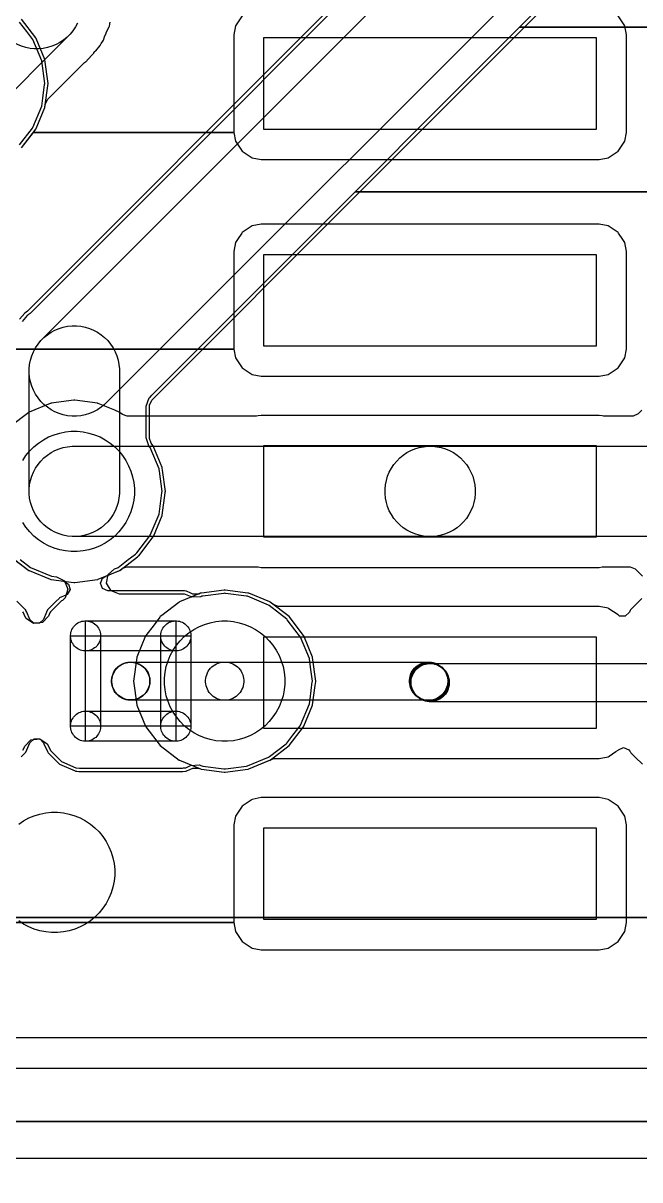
# Model space of a CAD drawing. Extents: x 124579 to 173950, y -108350 to -87650.
# Drawn here: x 138291 to 142392, y -104443 to -96757 of the extents above; entities that cross this region are included whole.
import ezdxf

# ---------------------------------------------------------------- set-up
doc = ezdxf.new("R2010")
doc.units = 0
doc.layers.add('L2D0_Cu1', color=1, linetype='CONTINUOUS')
doc.layers.add('L4D0_Cu2', color=2, linetype='CONTINUOUS')

msp = doc.modelspace()

# ---------------------------------------------------------------- linework, layer by layer
at = {"layer": 'L2D0_Cu1'}
for points in [[(138652.524, -96757.021), (138638.629, -96783.017), (138622.253, -96807.525), (138603.553, -96830.311), (138052.711, -97381.153)], [(138652.524, -96757.021), (138638.629, -96783.017), (138622.253, -96807.525), (138603.553, -96830.311), (138582.711, -96851.153), (138559.925, -96869.853), (138535.417, -96886.229), (138509.421, -96900.124), (138482.189, -96911.404), (138453.982, -96919.96), (138425.072, -96925.711), (138395.738, -96928.6), (138366.262, -96928.6), (138336.928, -96925.711), (138308.018, -96919.96), (138279.811, -96911.404), (138252.579, -96900.124), (138226.583, -96886.229), (138202.075, -96869.853), (138179.289, -96851.153), (138158.447, -96830.311), (138139.747, -96807.525), (138123.371, -96783.017), (138109.476, -96757.021)], [(138279.282, -97586.882), (138358.88, -97483.148), (139691.9, -97483.148), (139703.533, -97541.631), (139747.848, -97607.952), (139814.169, -97652.267), (139872.652, -97663.9), (142121.948, -97663.9), (142180.431, -97652.267), (142246.752, -97607.952), (142291.067, -97541.631), (142302.7, -97483.148), (142302.7, -96834.052), (142291.067, -96775.569), (142246.752, -96709.248)], [(139747.848, -96709.248), (139703.533, -96775.569), (139691.9, -96834.052), (139691.9, -97483.148), (138358.88, -97483.148), (138375.536, -97461.441), (138376.765, -97458.475), (138434.816, -97318.328), (138434.817, -97318.324), (138436.044, -97315.362), (138439.027, -97292.706), (138452.96, -97264.454), (138691.364, -97026.05), (138699.865, -97019.257), (138705.77, -97015.531), (138708.72, -97013.67), (138745.328, -96972.219), (138747.407, -96970.007), (138760.32, -96957.094), (138761.363, -96955.703), (138761.372, -96955.692), (138768.304, -96946.442), (138770.787, -96943.392), (138773.543, -96940.272), (138803.623, -96906.212), (138810.16, -96892.289), (138815.3, -96883.735), (138824.526, -96871.424), (138832.761, -96849.459), (138841.939, -96824.975), (138843.466, -96821.35), (138863.071, -96779.594), (138863.071, -96779.592), (138864.553, -96776.437), (138866.334, -96765.002), (138866.919, -96761.242), (138869.454, -96751.579)], [(137070.3, -98923.148), (139691.9, -98923.148), (139703.533, -98981.631), (139747.848, -99047.952), (139814.169, -99092.267), (139872.652, -99103.9), (142121.948, -99103.9), (142180.431, -99092.267), (142246.752, -99047.952), (142291.067, -98981.631), (142302.7, -98923.148), (142302.7, -98274.052), (142291.067, -98215.569), (142277.667, -98195.514), (142249.432, -98153.259), (142246.752, -98149.248), (142180.431, -98104.933), (142121.948, -98093.3), (139872.652, -98093.3), (139814.169, -98104.933), (139747.848, -98149.248), (139745.168, -98153.259), (139716.934, -98195.514), (139703.533, -98215.569), (139691.9, -98274.052), (139691.9, -98923.148), (137070.3, -98923.148)], [(142404.75, -99329.863), (142380.937, -99353.718), (142346.259, -99368.1), (142150.903, -99368.1), (142141.343, -99367.158), (142121.948, -99363.3), (139872.652, -99363.3), (139853.257, -99367.158), (139843.697, -99368.1), (138981.799, -99368.1), (138951.97, -99357.974), (138936.391, -99346.02), (138936.387, -99346.018), (138933.841, -99344.064), (138899.557, -99329.863), (138790.728, -99284.784), (138790.724, -99284.783), (138787.762, -99283.556), (138784.581, -99283.137), (138784.58, -99283.137), (138634.183, -99263.337), (138631, -99262.918), (138627.817, -99263.337), (138477.42, -99283.137), (138477.419, -99283.137), (138474.238, -99283.556), (138471.276, -99284.783), (138471.272, -99284.784), (138331.125, -99342.835), (138331.122, -99342.837), (138328.159, -99344.064), (138202.718, -99440.318)], [(138287.909, -99662.959), (138309.717, -99630.32), (138334.62, -99599.976), (138362.376, -99572.22), (138392.72, -99547.317), (138425.359, -99525.509), (138459.978, -99507.004), (138496.244, -99491.982), (138533.808, -99480.587), (138572.308, -99472.929), (138611.373, -99469.082), (138650.627, -99469.082), (138689.692, -99472.929), (138728.192, -99480.587), (138765.756, -99491.982), (138802.022, -99507.004), (138836.641, -99525.509), (138869.28, -99547.317), (138899.624, -99572.22), (138927.38, -99599.976), (138952.283, -99630.32), (138974.091, -99662.959), (138992.596, -99697.578), (139007.618, -99733.844), (139019.013, -99771.408), (139026.671, -99809.908), (139030.518, -99848.973), (139030.518, -99888.227), (139026.671, -99927.292), (139019.013, -99965.792), (139007.618, -100003.356), (138992.596, -100039.622), (138974.091, -100074.241), (138952.283, -100106.88), (138927.38, -100137.224), (138899.624, -100164.98), (138869.28, -100189.883), (138836.641, -100211.691), (138802.022, -100230.196), (138765.756, -100245.218), (138728.192, -100256.613), (138689.692, -100264.271), (138650.627, -100268.118), (138611.373, -100268.118), (138572.308, -100264.271), (138533.808, -100256.613), (138496.244, -100245.218), (138459.978, -100230.196), (138425.359, -100211.691), (138392.72, -100189.883), (138362.376, -100164.98), (138334.62, -100137.224), (138309.717, -100106.88), (138287.909, -100074.241)], [(142885.738, -100168.6), (140982.562, -100168.6), (140953.228, -100165.711), (140924.318, -100159.96), (140896.111, -100151.404), (140868.879, -100140.124), (140842.883, -100126.229), (140818.375, -100109.853), (140795.589, -100091.153), (140774.747, -100070.311), (140756.047, -100047.525), (140739.671, -100023.017), (140725.776, -99997.021), (140714.496, -99969.789), (140705.94, -99941.582), (140700.189, -99912.672), (140697.3, -99883.338), (140697.3, -99853.862), (140700.189, -99824.528), (140705.94, -99795.618), (140714.496, -99767.411), (140725.776, -99740.179), (140739.671, -99714.183), (140756.047, -99689.675), (140774.747, -99666.889), (140795.589, -99646.047), (140818.375, -99627.347), (140842.883, -99610.971), (140868.879, -99597.076), (140896.111, -99585.796), (140924.318, -99577.24), (140953.228, -99571.489), (140982.562, -99568.6), (142885.738, -99568.6)], [(138243.337, -100328.05), (138328.159, -100393.136), (138331.122, -100394.363), (138331.125, -100394.365), (138471.272, -100452.416), (138471.276, -100452.417), (138474.238, -100453.644), (138477.419, -100454.063), (138477.42, -100454.063), (138627.817, -100473.863), (138631, -100474.282), (138634.183, -100473.863), (138784.58, -100454.063), (138784.581, -100454.063), (138787.762, -100453.644), (138790.724, -100452.417), (138790.728, -100452.416), (138916.063, -100400.5), (138933.841, -100393.136), (138936.387, -100391.182), (138936.391, -100391.18), (138951.97, -100379.226), (138981.799, -100369.1), (139843.697, -100369.1), (139853.256, -100370.042), (139872.652, -100373.9), (142121.948, -100373.9), (142141.344, -100370.042), (142150.903, -100369.1), (142326.267, -100369.1), (142360.883, -100383.42), (142408.387, -100430.841)], [(142404.75, -100579.863), (142378.242, -100606.418), (142328.859, -100655.887), (142327.029, -100660.026), (142327.027, -100660.029), (142321.96, -100671.49), (142294.824, -100697.376), (142257.331, -100696.491), (142246.756, -100689.243), (142246.752, -100689.248), (142184.445, -100647.615), (142180.431, -100644.933), (142121.948, -100633.3), (139988.053, -100633.3), (139958.226, -100623.175), (139933.841, -100604.464), (139930.878, -100603.237), (139930.875, -100603.235), (139790.728, -100545.184), (139790.724, -100545.183), (139787.762, -100543.956), (139784.581, -100543.537), (139784.58, -100543.537), (139634.183, -100523.737), (139631, -100523.318), (139627.817, -100523.737), (139477.42, -100543.537), (139477.419, -100543.537), (139474.238, -100543.956), (139471.276, -100545.183), (139471.272, -100545.184), (139331.125, -100603.235), (139331.122, -100603.237), (139328.159, -100604.464), (139325.61, -100606.42), (139213.689, -100692.3), (139202.718, -100700.718), (139200.762, -100703.267), (139161.579, -100754.331), (139106.464, -100826.159), (139105.237, -100829.122), (139105.235, -100829.125), (139047.184, -100969.272), (139047.183, -100969.276), (139045.956, -100972.238), (139025.318, -101129), (139045.956, -101285.762), (139047.183, -101288.724), (139047.184, -101288.728), (139105.235, -101428.875), (139106.464, -101431.841), (139202.718, -101557.282), (139328.159, -101653.536), (139331.122, -101654.763), (139331.125, -101654.765), (139471.272, -101712.816), (139471.276, -101712.817), (139474.238, -101714.044), (139477.419, -101714.463), (139477.42, -101714.463), (139627.817, -101734.263), (139631, -101734.682), (139634.183, -101734.263), (139784.58, -101714.463), (139784.581, -101714.463), (139787.762, -101714.044), (139790.724, -101712.817), (139790.728, -101712.816), (139925.456, -101657.009), (139933.841, -101653.536), (139936.394, -101651.577), (139938.318, -101650.466), (139962.821, -101643.9), (142121.948, -101643.9), (142180.431, -101632.267), (142186.789, -101628.019), (142232.286, -101597.618), (142246.752, -101587.952), (142249.036, -101584.534), (142283.348, -101570.321), (142317.996, -101584.673), (142324.466, -101594.094), (142324.762, -101593.89), (142327.324, -101597.618), (142329.161, -101601.753), (142332.362, -101604.948), (142332.363, -101604.95), (142360.672, -101633.209), (142408.387, -101680.841)], [(142877.239, -101266), (140990.761, -101266), (140978.343, -101264.777), (140966.104, -101262.343), (140954.163, -101258.72), (140942.635, -101253.945), (140931.63, -101248.063), (140921.255, -101241.13), (140911.609, -101233.214), (140902.786, -101224.391), (140894.87, -101214.745), (140887.937, -101204.37), (140882.055, -101193.365), (140877.28, -101181.837), (140873.657, -101169.896), (140871.223, -101157.657), (140870, -101145.239), (140870, -101132.761), (140871.223, -101120.343), (140873.657, -101108.104), (140877.28, -101096.163), (140882.055, -101084.635), (140887.937, -101073.63), (140894.87, -101063.255), (140902.786, -101053.609), (140911.609, -101044.786), (140921.255, -101036.87), (140931.63, -101029.937), (140942.635, -101024.055), (140954.163, -101019.28), (140966.104, -101015.657), (140978.343, -101013.223), (140990.761, -101012), (142877.239, -101012)], [(137070.3, -102733.148), (139691.9, -102733.148), (139703.533, -102791.631), (139747.848, -102857.952), (139814.169, -102902.267), (139872.652, -102913.9), (142121.948, -102913.9), (142180.431, -102902.267), (142246.752, -102857.952), (142291.067, -102791.631), (142302.7, -102733.148), (142302.7, -102084.052), (142291.067, -102025.569), (142246.752, -101959.248), (142187.85, -101919.89), (142184.445, -101917.615), (142180.431, -101914.933), (142121.948, -101903.3), (139872.652, -101903.3), (139814.169, -101914.933), (139810.155, -101917.615), (139806.75, -101919.89), (139747.848, -101959.248), (139703.533, -102025.569), (139691.9, -102084.052), (139691.9, -102733.148), (137070.3, -102733.148)], [(138261.72, -102078.717), (138294.359, -102056.909), (138328.978, -102038.404), (138365.244, -102023.382), (138402.808, -102011.987), (138441.308, -102004.329), (138480.373, -102000.482), (138519.627, -102000.482), (138558.692, -102004.329), (138597.192, -102011.987), (138634.756, -102023.382), (138671.022, -102038.404), (138705.641, -102056.909), (138738.28, -102078.717), (138768.624, -102103.62), (138796.38, -102131.376), (138821.283, -102161.72), (138843.091, -102194.359), (138861.596, -102228.978), (138876.618, -102265.244), (138888.013, -102302.808), (138895.671, -102341.308), (138899.518, -102380.373), (138899.518, -102419.627), (138895.671, -102458.692), (138888.013, -102497.192), (138876.618, -102534.756), (138861.596, -102571.022), (138843.091, -102605.641), (138821.283, -102638.28), (138796.38, -102668.624), (138768.624, -102696.38), (138738.28, -102721.283), (138705.641, -102743.091), (138671.022, -102761.596), (138634.756, -102776.618), (138597.192, -102788.013), (138558.692, -102795.671), (138519.627, -102799.518), (138480.373, -102799.518), (138441.308, -102795.671), (138402.808, -102788.013), (138365.244, -102776.618), (138328.978, -102761.596), (138294.359, -102743.091), (138261.72, -102721.283)], [(148072.39, -103499.5), (135950.799, -103499.5)], [(135584.262, -103700), (148314.738, -103700)], [(148314.738, -104300), (135584.262, -104300)]]:
    msp.add_lwpolyline(points, dxfattribs=at)
for points in [[(139892.4, -97463.4), (139892.4, -96853.8), (142102.2, -96853.8), (142102.2, -97463.4)], [(139892.4, -98903.4), (139892.4, -98293.8), (142102.2, -98293.8), (142102.2, -98903.4)], [(138616.262, -100168.6), (138586.928, -100165.711), (138558.018, -100159.96), (138529.811, -100151.404), (138502.579, -100140.124), (138476.583, -100126.229), (138452.075, -100109.853), (138429.289, -100091.153), (138408.447, -100070.311), (138389.747, -100047.525), (138373.371, -100023.017), (138359.476, -99997.021), (138348.196, -99969.789), (138339.64, -99941.582), (138333.889, -99912.672), (138331, -99883.338), (138331, -99853.862), (138333.889, -99824.528), (138339.64, -99795.618), (138348.196, -99767.411), (138359.476, -99740.179), (138373.371, -99714.183), (138389.747, -99689.675), (138408.447, -99666.889), (138429.289, -99646.047), (138452.075, -99627.347), (138476.583, -99610.971), (138502.579, -99597.076), (138529.811, -99585.796), (138558.018, -99577.24), (138586.928, -99571.489), (138616.262, -99568.6), (141012.038, -99568.6), (141041.372, -99571.489), (141070.282, -99577.24), (141098.489, -99585.796), (141125.721, -99597.076), (141151.717, -99610.971), (141176.225, -99627.347), (141199.011, -99646.047), (141219.853, -99666.889), (141238.553, -99689.675), (141254.929, -99714.183), (141268.824, -99740.179), (141280.104, -99767.411), (141288.66, -99795.618), (141294.411, -99824.528), (141297.3, -99853.862), (141297.3, -99883.338), (141294.411, -99912.672), (141288.66, -99941.582), (141280.104, -99969.789), (141268.824, -99997.021), (141254.929, -100023.017), (141238.553, -100047.525), (141219.853, -100070.311), (141199.011, -100091.153), (141176.225, -100109.853), (141151.717, -100126.229), (141125.721, -100140.124), (141098.489, -100151.404), (141070.282, -100159.96), (141041.372, -100165.711), (141012.038, -100168.6)], [(139892.4, -100173.4), (139892.4, -99563.8), (142102.2, -99563.8), (142102.2, -100173.4)], [(139611.373, -101528.518), (139572.308, -101524.671), (139533.808, -101517.013), (139496.244, -101505.618), (139459.978, -101490.596), (139425.359, -101472.091), (139392.72, -101450.283), (139362.376, -101425.38), (139334.62, -101397.624), (139309.717, -101367.28), (139287.909, -101334.641), (139269.404, -101300.022), (139254.382, -101263.756), (139242.987, -101226.192), (139235.329, -101187.692), (139231.482, -101148.627), (139231.482, -101109.373), (139235.329, -101070.308), (139242.987, -101031.808), (139254.382, -100994.244), (139269.404, -100957.978), (139287.909, -100923.359), (139309.717, -100890.72), (139334.62, -100860.376), (139362.376, -100832.62), (139392.72, -100807.717), (139425.359, -100785.909), (139459.978, -100767.404), (139496.244, -100752.382), (139533.808, -100740.987), (139572.308, -100733.329), (139611.373, -100729.482), (139650.627, -100729.482), (139689.692, -100733.329), (139728.192, -100740.987), (139765.756, -100752.382), (139802.022, -100767.404), (139836.641, -100785.909), (139869.28, -100807.717), (139899.624, -100832.62), (139927.38, -100860.376), (139952.283, -100890.72), (139974.091, -100923.359), (139992.596, -100957.978), (140007.618, -100994.244), (140019.013, -101031.808), (140026.671, -101070.308), (140030.518, -101109.373), (140030.518, -101148.627), (140026.671, -101187.692), (140019.013, -101226.192), (140007.618, -101263.756), (139992.596, -101300.022), (139974.091, -101334.641), (139952.283, -101367.28), (139927.38, -101397.624), (139899.624, -101425.38), (139869.28, -101450.283), (139836.641, -101472.091), (139802.022, -101490.596), (139765.756, -101505.618), (139728.192, -101517.013), (139689.692, -101524.671), (139650.627, -101528.518)], [(139892.4, -101443.4), (139892.4, -100833.8), (142102.2, -100833.8), (142102.2, -101443.4)], [(139624.761, -101256), (139612.343, -101254.777), (139600.104, -101252.343), (139588.163, -101248.72), (139576.635, -101243.945), (139565.63, -101238.063), (139555.255, -101231.13), (139545.609, -101223.214), (139536.786, -101214.391), (139528.87, -101204.745), (139521.937, -101194.37), (139516.055, -101183.365), (139511.28, -101171.837), (139507.657, -101159.896), (139505.223, -101147.657), (139504, -101135.239), (139504, -101122.761), (139505.223, -101110.343), (139507.657, -101098.104), (139511.28, -101086.163), (139516.055, -101074.635), (139521.937, -101063.63), (139528.87, -101053.255), (139536.786, -101043.609), (139545.609, -101034.786), (139555.255, -101026.87), (139565.63, -101019.937), (139576.635, -101014.055), (139588.163, -101009.28), (139600.104, -101005.657), (139612.343, -101003.223), (139624.761, -101002), (140993.239, -101002), (141005.657, -101003.223), (141017.896, -101005.657), (141029.837, -101009.28), (141041.365, -101014.055), (141052.37, -101019.937), (141062.745, -101026.87), (141072.391, -101034.786), (141081.214, -101043.609), (141089.13, -101053.255), (141096.063, -101063.63), (141101.945, -101074.635), (141106.72, -101086.163), (141110.343, -101098.104), (141112.777, -101110.343), (141114, -101122.761), (141114, -101135.239), (141112.777, -101147.657), (141110.343, -101159.896), (141106.72, -101171.837), (141101.945, -101183.365), (141096.063, -101194.37), (141089.13, -101204.745), (141081.214, -101214.391), (141072.391, -101223.214), (141062.745, -101231.13), (141052.37, -101238.063), (141041.365, -101243.945), (141029.837, -101248.72), (141017.896, -101252.343), (141005.657, -101254.777), (140993.239, -101256)], [(140985.761, -101261), (140973.343, -101259.777), (140961.104, -101257.343), (140949.163, -101253.72), (140937.635, -101248.945), (140926.63, -101243.063), (140916.255, -101236.13), (140906.609, -101228.214), (140892.786, -101214.391), (140884.87, -101204.745), (140877.937, -101194.37), (140872.055, -101183.365), (140867.28, -101171.837), (140863.657, -101159.896), (140861.223, -101147.657), (140860, -101135.239), (140860, -101122.761), (140861.223, -101110.343), (140863.657, -101098.104), (140867.28, -101086.163), (140872.055, -101074.635), (140877.937, -101063.63), (140884.87, -101053.255), (140892.786, -101043.609), (140901.609, -101034.786), (140911.255, -101026.87), (140921.63, -101019.937), (140932.635, -101014.055), (140944.163, -101009.28), (140956.104, -101005.657), (140968.343, -101003.223), (140980.761, -101002), (140993.239, -101002), (141005.657, -101003.223), (141017.896, -101005.657), (141029.837, -101009.28), (141041.365, -101014.055), (141052.37, -101019.937), (141062.745, -101026.87), (141072.391, -101034.786), (141086.214, -101048.609), (141094.13, -101058.255), (141101.063, -101068.63), (141106.945, -101079.635), (141111.72, -101091.163), (141115.343, -101103.104), (141117.777, -101115.343), (141119, -101127.761), (141119, -101140.239), (141117.777, -101152.657), (141115.343, -101164.896), (141111.72, -101176.837), (141106.945, -101188.365), (141101.063, -101199.37), (141094.13, -101209.745), (141086.214, -101219.391), (141077.391, -101228.214), (141067.745, -101236.13), (141057.37, -101243.063), (141046.365, -101248.945), (141034.837, -101253.72), (141022.896, -101257.343), (141010.657, -101259.777), (140998.239, -101261)], [(140990.761, -101266), (140978.343, -101264.777), (140966.104, -101262.343), (140954.163, -101258.72), (140942.635, -101253.945), (140931.63, -101248.063), (140921.255, -101241.13), (140911.609, -101233.214), (140897.786, -101219.391), (140889.87, -101209.745), (140882.937, -101199.37), (140877.055, -101188.365), (140872.28, -101176.837), (140868.657, -101164.896), (140866.223, -101152.657), (140865, -101140.239), (140865, -101127.761), (140866.223, -101115.343), (140868.657, -101103.104), (140872.28, -101091.163), (140877.055, -101079.635), (140882.937, -101068.63), (140889.87, -101058.255), (140897.786, -101048.609), (140906.609, -101039.786), (140916.255, -101031.87), (140926.63, -101024.937), (140937.635, -101019.055), (140949.163, -101014.28), (140961.104, -101010.657), (140973.343, -101008.223), (140985.761, -101007), (140998.239, -101007), (141010.657, -101008.223), (141022.896, -101010.657), (141034.837, -101014.28), (141046.365, -101019.055), (141057.37, -101024.937), (141067.745, -101031.87), (141077.391, -101039.786), (141091.214, -101053.609), (141099.13, -101063.255), (141106.063, -101073.63), (141111.945, -101084.635), (141116.72, -101096.163), (141120.343, -101108.104), (141122.777, -101120.343), (141124, -101132.761), (141124, -101145.239), (141122.777, -101157.657), (141120.343, -101169.896), (141116.72, -101181.837), (141111.945, -101193.365), (141106.063, -101204.37), (141099.13, -101214.745), (141091.214, -101224.391), (141082.391, -101233.214), (141072.745, -101241.13), (141062.37, -101248.063), (141051.365, -101253.945), (141039.837, -101258.72), (141027.896, -101262.343), (141015.657, -101264.777), (141003.239, -101266)], [(140985.859, -101259), (140973.637, -101257.796), (140961.591, -101255.4), (140949.838, -101251.835), (140938.491, -101247.135), (140927.66, -101241.345), (140917.448, -101234.522), (140907.954, -101226.731), (140899.269, -101218.046), (140891.478, -101208.552), (140884.655, -101198.34), (140878.865, -101187.509), (140874.165, -101176.162), (140870.6, -101164.409), (140868.204, -101152.363), (140867, -101140.141), (140867, -101127.859), (140868.204, -101115.637), (140870.6, -101103.591), (140874.165, -101091.838), (140878.865, -101080.491), (140884.655, -101069.66), (140891.478, -101059.448), (140899.269, -101049.954), (140907.954, -101041.269), (140917.448, -101033.478), (140927.66, -101026.655), (140938.491, -101020.865), (140949.838, -101016.165), (140961.591, -101012.6), (140973.637, -101010.204), (140985.859, -101009), (140999.141, -101009), (141011.363, -101010.204), (141023.409, -101012.6), (141035.162, -101016.165), (141046.509, -101020.865), (141057.34, -101026.655), (141067.552, -101033.478), (141077.046, -101041.269), (141085.731, -101049.954), (141093.522, -101059.448), (141100.345, -101069.66), (141106.135, -101080.491), (141110.835, -101091.838), (141114.4, -101103.591), (141116.796, -101115.637), (141118, -101127.859), (141118, -101140.141), (141116.796, -101152.363), (141114.4, -101164.409), (141110.835, -101176.162), (141106.135, -101187.509), (141100.345, -101198.34), (141093.522, -101208.552), (141085.731, -101218.046), (141077.046, -101226.731), (141067.552, -101234.522), (141057.34, -101241.345), (141046.509, -101247.135), (141035.162, -101251.835), (141023.409, -101255.4), (141011.363, -101257.796), (140999.141, -101259)], [(140999.58, -101261.567), (140987.299, -101261.414), (140975.093, -101260.057), (140963.078, -101257.511), (140951.37, -101253.799), (140940.083, -101248.958), (140929.325, -101243.034), (140919.199, -101236.084), (140909.803, -101228.174), (140901.228, -101219.382), (140891.555, -101207.292), (140884.86, -101196.995), (140879.206, -101186.093), (140874.648, -101174.688), (140871.23, -101162.891), (140868.984, -101150.817), (140867.933, -101138.58), (140868.086, -101126.299), (140869.443, -101114.093), (140871.989, -101102.078), (140875.701, -101090.37), (140880.542, -101079.083), (140886.466, -101068.325), (140893.416, -101058.199), (140901.326, -101048.803), (140910.118, -101040.228), (140919.708, -101032.555), (140930.005, -101025.86), (140940.907, -101020.206), (140952.312, -101015.648), (140964.109, -101012.23), (140976.183, -101009.984), (140988.42, -101008.933), (141000.701, -101009.086), (141012.907, -101010.443), (141024.922, -101012.989), (141036.63, -101016.701), (141047.917, -101021.542), (141058.675, -101027.466), (141068.801, -101034.416), (141078.197, -101042.326), (141086.772, -101051.118), (141096.445, -101063.208), (141103.14, -101073.505), (141108.794, -101084.407), (141113.352, -101095.812), (141116.77, -101107.609), (141119.016, -101119.683), (141120.067, -101131.92), (141119.914, -101144.201), (141118.557, -101156.407), (141116.011, -101168.422), (141112.299, -101180.13), (141107.458, -101191.417), (141101.534, -101202.175), (141094.584, -101212.301), (141086.674, -101221.697), (141077.882, -101230.272), (141068.292, -101237.945), (141057.995, -101244.64), (141047.093, -101250.294), (141035.688, -101254.852), (141023.891, -101258.27), (141011.817, -101260.516)], [(141001.58, -101264.067), (140989.299, -101263.914), (140977.093, -101262.557), (140965.078, -101260.011), (140953.37, -101256.299), (140942.083, -101251.458), (140931.325, -101245.534), (140921.199, -101238.584), (140911.803, -101230.674), (140903.228, -101221.882), (140893.555, -101209.792), (140886.86, -101199.495), (140881.206, -101188.593), (140876.648, -101177.188), (140873.23, -101165.391), (140870.984, -101153.317), (140869.933, -101141.08), (140870.086, -101128.799), (140871.443, -101116.593), (140873.989, -101104.578), (140877.701, -101092.87), (140882.542, -101081.583), (140888.466, -101070.825), (140895.416, -101060.699), (140903.326, -101051.303), (140912.118, -101042.728), (140921.708, -101035.055), (140932.005, -101028.36), (140942.907, -101022.706), (140954.312, -101018.148), (140966.109, -101014.73), (140978.183, -101012.484), (140990.42, -101011.433), (141002.701, -101011.586), (141014.907, -101012.943), (141026.922, -101015.489), (141038.63, -101019.201), (141049.917, -101024.042), (141060.675, -101029.966), (141070.801, -101036.916), (141080.197, -101044.826), (141088.772, -101053.618), (141098.445, -101065.708), (141105.14, -101076.005), (141110.794, -101086.907), (141115.352, -101098.312), (141118.77, -101110.109), (141121.016, -101122.183), (141122.067, -101134.42), (141121.914, -101146.701), (141120.557, -101158.907), (141118.011, -101170.922), (141114.299, -101182.63), (141109.458, -101193.917), (141103.534, -101204.675), (141096.584, -101214.801), (141088.674, -101224.197), (141079.882, -101232.772), (141070.292, -101240.445), (141059.995, -101247.14), (141049.093, -101252.794), (141037.688, -101257.352), (141025.891, -101260.77), (141013.817, -101263.016)], [(140988.859, -101261.5), (140976.637, -101260.296), (140964.591, -101257.9), (140952.838, -101254.335), (140941.491, -101249.635), (140930.66, -101243.845), (140920.448, -101237.022), (140910.954, -101229.231), (140902.269, -101220.546), (140894.478, -101211.052), (140887.655, -101200.84), (140881.865, -101190.009), (140877.165, -101178.662), (140873.6, -101166.909), (140871.204, -101154.863), (140870, -101142.641), (140870, -101130.359), (140871.204, -101118.137), (140873.6, -101106.091), (140877.165, -101094.338), (140881.865, -101082.991), (140887.655, -101072.16), (140894.478, -101061.948), (140902.269, -101052.454), (140910.954, -101043.769), (140920.448, -101035.978), (140930.66, -101029.155), (140941.491, -101023.365), (140952.838, -101018.665), (140964.591, -101015.1), (140976.637, -101012.704), (140988.859, -101011.5), (141001.341, -101011.5), (141013.563, -101012.704), (141025.609, -101015.1), (141037.362, -101018.665), (141048.709, -101023.365), (141059.54, -101029.155), (141069.752, -101035.978), (141079.246, -101043.769), (141087.931, -101052.454), (141095.722, -101061.948), (141102.545, -101072.16), (141108.335, -101082.991), (141113.035, -101094.338), (141116.6, -101106.091), (141118.996, -101118.137), (141120.2, -101130.359), (141120.2, -101142.641), (141118.996, -101154.863), (141116.6, -101166.909), (141113.035, -101178.662), (141108.335, -101190.009), (141102.545, -101200.84), (141095.722, -101211.052), (141087.931, -101220.546), (141079.246, -101229.231), (141069.752, -101237.022), (141059.54, -101243.845), (141048.709, -101249.635), (141037.362, -101254.335), (141025.609, -101257.9), (141013.563, -101260.296), (141001.341, -101261.5)], [(140991.159, -101263.6), (140978.937, -101262.396), (140966.891, -101260), (140955.138, -101256.435), (140943.791, -101251.735), (140932.96, -101245.945), (140922.748, -101239.122), (140913.254, -101231.331), (140902.469, -101220.546), (140894.678, -101211.052), (140887.855, -101200.84), (140882.065, -101190.009), (140877.365, -101178.662), (140873.8, -101166.909), (140871.404, -101154.863), (140870.2, -101142.641), (140870.2, -101130.359), (140871.404, -101118.137), (140873.8, -101106.091), (140877.365, -101094.338), (140882.065, -101082.991), (140887.855, -101072.16), (140894.678, -101061.948), (140902.469, -101052.454), (140911.154, -101043.769), (140920.648, -101035.978), (140930.86, -101029.155), (140941.691, -101023.365), (140953.038, -101018.665), (140964.791, -101015.1), (140976.837, -101012.704), (140989.059, -101011.5), (141001.341, -101011.5), (141013.563, -101012.704), (141025.609, -101015.1), (141037.362, -101018.665), (141048.709, -101023.365), (141059.54, -101029.155), (141069.752, -101035.978), (141079.246, -101043.769), (141090.031, -101054.554), (141097.822, -101064.048), (141104.645, -101074.26), (141110.435, -101085.091), (141115.135, -101096.438), (141118.7, -101108.191), (141121.096, -101120.237), (141122.3, -101132.459), (141122.3, -101144.741), (141121.096, -101156.963), (141118.7, -101169.009), (141115.135, -101180.762), (141110.435, -101192.109), (141104.645, -101202.94), (141097.822, -101213.152), (141090.031, -101222.646), (141081.346, -101231.331), (141071.852, -101239.122), (141061.64, -101245.945), (141050.809, -101251.735), (141039.462, -101256.435), (141027.709, -101260), (141015.663, -101262.396), (141003.441, -101263.6)], [(139892.4, -102713.4), (139892.4, -102103.8), (142102.2, -102103.8), (142102.2, -102713.4)]]:
    msp.add_lwpolyline(points, close=True, dxfattribs=at)
at = {"layer": 'L4D0_Cu2'}
for points in [[(141419.518, -95604.059), (138337.543, -98685.644), (138324.588, -98695.995), (138323.026, -98697.324), (138317.817, -98700.611), (138283.659, -98739.288)], [(142022.541, -96101.725), (138832.697, -99291.166), (138809.91, -99309.864), (138785.401, -99326.239), (138759.404, -99340.132), (138732.171, -99351.41), (138703.964, -99359.965), (138675.053, -99365.714), (138645.719, -99368.601), (138616.243, -99368.599), (138586.909, -99365.708), (138558, -99359.956), (138529.793, -99351.397), (138502.562, -99340.116), (138476.567, -99326.219), (138452.059, -99309.842), (138429.275, -99291.141), (138408.434, -99270.297), (138389.736, -99247.51), (138373.361, -99223.001), (138359.468, -99197.004), (138348.19, -99169.771), (138339.635, -99141.564), (138333.886, -99112.653), (138330.999, -99083.319), (138331.001, -99053.843), (138333.892, -99024.509), (138339.644, -98995.6), (138348.203, -98967.393), (138359.484, -98940.162), (138373.381, -98914.167), (138389.758, -98889.659), (138408.459, -98866.875), (141598.303, -95677.434)], [(146650.318, -97878.6), (140529.009, -97878.6), (140959.301, -97448.362), (141992.943, -96414.85)], [(156400, -96784.749), (141591.6, -96784.749), (141972.766, -96403.631)], [(140317.777, -96674.267), (138320.649, -98671.142), (138312.152, -98677.932), (138303.28, -98683.53), (138266.69, -98724.961)], [(138266.901, -97566.548), (138352.692, -97454.744), (138352.693, -97454.743), (138356.144, -97450.245), (138414.415, -97309.567), (138421.441, -97256.203), (138433.55, -97164.221), (138434.29, -97158.6), (138414.415, -97007.633), (138356.144, -96866.955), (138315.199, -96813.594), (138266.901, -96750.652)], [(138279.282, -97586.882), (138375.536, -97461.441), (138376.765, -97458.475), (138434.816, -97318.328), (138434.817, -97318.324), (138436.044, -97315.362), (138456.682, -97158.6), (138436.044, -97001.838), (138434.817, -96998.876), (138434.816, -96998.872), (138376.765, -96858.725), (138376.763, -96858.722), (138375.536, -96855.759), (138279.282, -96730.318)], [(156400, -97313.945), (147397.549, -97313.945), (147261.621, -97296.05), (147256, -97295.31), (147250.379, -97296.05), (147110.653, -97314.445), (147110.652, -97314.445), (147105.033, -97315.185), (146964.355, -97373.456), (146959.857, -97376.907), (146959.856, -97376.908), (146925.416, -97403.335), (146843.552, -97466.152), (146750.856, -97586.955), (146692.585, -97727.633), (146672.71, -97878.6), (140497.611, -97878.6), (141080.234, -97296.05), (141591.6, -96784.749), (156400, -96784.749)], [(138277.272, -101632.436), (138308.341, -101601.313), (138322.536, -101569.204), (138336.272, -101538.136), (138363.409, -101512.25), (138400.901, -101513.133), (138425.869, -101538.058), (138428.849, -101544.767), (138452.127, -101597.173), (138454.161, -101601.753), (138457.362, -101604.948), (138457.363, -101604.95), (138486.745, -101634.28), (138533.387, -101680.841), (138635.773, -101726.106), (138639.429, -101726.532), (138639.432, -101726.533), (138648.824, -101727.628), (138661.454, -101729.1), (139350.746, -101729.1), (139352.171, -101728.93), (139352.178, -101728.93), (139373.3, -101726.416), (139373.301, -101726.416), (139376.946, -101725.982), (139380.301, -101724.492), (139380.304, -101724.491), (139418.584, -101707.487), (139457.226, -101706.998), (139471.269, -101712.815), (139471.273, -101712.816), (139474.238, -101714.044), (139477.419, -101714.463), (139477.42, -101714.463), (139627.817, -101734.263), (139631, -101734.682), (139634.183, -101734.263), (139784.58, -101714.463), (139784.581, -101714.463), (139787.762, -101714.044), (139790.724, -101712.817), (139790.728, -101712.816), (139930.875, -101654.765), (139930.878, -101654.763), (139933.841, -101653.536), (140059.282, -101557.282), (140155.536, -101431.841), (140156.765, -101428.875), (140214.816, -101288.728), (140214.817, -101288.724), (140216.044, -101285.762), (140232.879, -101157.891), (140236.263, -101132.183), (140236.682, -101129), (140216.044, -100972.238), (140214.817, -100969.276), (140214.816, -100969.272), (140156.765, -100829.125), (140156.763, -100829.122), (140155.536, -100826.159), (140059.282, -100700.718), (139933.841, -100604.464), (139930.878, -100603.237), (139930.875, -100603.235), (139790.728, -100545.184), (139790.724, -100545.183), (139787.762, -100543.956), (139784.581, -100543.537), (139784.58, -100543.537), (139634.183, -100523.737), (139631, -100523.318), (139627.817, -100523.737), (139477.42, -100543.537), (139477.419, -100543.537), (139474.238, -100543.956), (139471.273, -100545.184), (139471.27, -100545.185), (139458.139, -100550.624), (139419.575, -100550.17), (139405.519, -100543.956), (139376.427, -100531.094), (139372.771, -100530.668), (139372.768, -100530.667), (139363.376, -100529.572), (139350.746, -100528.1), (138854.349, -100528.1), (138819.701, -100513.748), (138805.349, -100479.1), (138819.701, -100444.452), (138835.598, -100433.83), (138930.872, -100394.366), (138930.873, -100394.365), (138933.841, -100393.136), (139051.985, -100302.481), (139056.733, -100298.838), (139059.282, -100296.882), (139155.536, -100171.441), (139156.765, -100168.475), (139214.816, -100028.328), (139214.817, -100028.324), (139216.044, -100025.362), (139235.366, -99878.6), (139236.263, -99871.783), (139236.682, -99868.6), (139218.119, -99727.602), (139216.463, -99715.02), (139216.463, -99715.019), (139216.044, -99711.838), (139214.817, -99708.876), (139214.816, -99708.872), (139159.678, -99575.759), (139155.536, -99565.759), (139153.582, -99563.213), (139153.58, -99563.209), (139141.626, -99547.63), (139131.5, -99517.801), (139131.5, -99296.23), (139145.854, -99261.58), (140529.009, -97878.6), (146650.318, -97878.6)], [(138289.707, -101588.554), (138296.697, -101572.744), (138302.006, -101560.734), (138342.996, -101518.062), (138401.825, -101511.723), (138450.966, -101544.68), (138460.172, -101560.593), (138472.773, -101588.962), (138509.064, -101625.19), (138540.201, -101656.272), (138546.146, -101662.207), (138640.968, -101704.127), (138664.751, -101706.9), (139002.058, -101706.9), (139347.448, -101706.899), (139349.983, -101706.597), (139349.991, -101706.597), (139357.87, -101705.659), (139371.713, -101704.013), (139403.571, -101689.862), (139462.598, -101685.785), (139471.787, -101688.999), (139480.033, -101692.415), (139485.652, -101693.155), (139485.653, -101693.155), (139625.379, -101711.55), (139631, -101712.29), (139636.621, -101711.55), (139776.347, -101693.155), (139776.348, -101693.155), (139781.967, -101692.415), (139922.645, -101634.144), (139929.7, -101628.731), (140038.948, -101544.901), (140043.448, -101541.448), (140084.638, -101487.769), (140132.692, -101425.144), (140132.693, -101425.143), (140136.144, -101420.645), (140194.415, -101279.967), (140198.53, -101248.714), (140213.55, -101134.621), (140214.29, -101129), (140204.097, -101051.575), (140195.155, -100983.653), (140195.155, -100983.652), (140194.415, -100978.033), (140136.144, -100837.355), (140097.699, -100787.252), (140046.901, -100721.052), (140043.448, -100716.552), (139995.912, -100680.076), (139927.144, -100627.308), (139927.143, -100627.307), (139922.645, -100623.856), (139781.967, -100565.585), (139776.348, -100564.845), (139776.347, -100564.845), (139636.621, -100546.45), (139631, -100545.71), (139625.379, -100546.45), (139485.653, -100564.845), (139485.652, -100564.845), (139480.033, -100565.585), (139472.682, -100568.63), (139471.304, -100568.69), (139469.319, -100569.222), (139469.201, -100568.782), (139413.569, -100571.21), (139404.619, -100567.833), (139371.232, -100553.073), (139364.772, -100552.32), (139364.769, -100552.319), (139349.936, -100550.59), (139347.449, -100550.3), (139341.095, -100550.3), (138931.265, -100550.301), (138875.665, -100530.064), (138846.08, -100478.822), (138856.355, -100420.551), (138898.162, -100383.886), (138917.404, -100375.915), (138917.406, -100375.914), (138922.645, -100373.744), (138990.22, -100321.892), (139038.948, -100284.501), (139043.448, -100281.048), (139046.901, -100276.548), (139132.692, -100164.744), (139132.693, -100164.743), (139136.144, -100160.245), (139194.415, -100019.567), (139212.974, -99878.6), (139213.55, -99874.221), (139214.29, -99868.6), (139196.562, -99733.941), (139195.155, -99723.253), (139195.155, -99723.252), (139194.415, -99717.633), (139136.144, -99576.955), (139127.174, -99565.265), (139109.3, -99512.608), (139109.3, -99302.569), (139129.537, -99246.968), (139134.639, -99241.4), (139145.956, -99230.085), (140497.611, -97878.6), (146672.71, -97878.6)], [(138287.909, -99662.959), (138309.717, -99630.32), (138334.62, -99599.976), (138362.376, -99572.22), (138392.72, -99547.317), (138425.359, -99525.509), (138459.978, -99507.004), (138496.244, -99491.982), (138533.808, -99480.587), (138572.308, -99472.929), (138611.373, -99469.082), (138650.627, -99469.082), (138689.692, -99472.929), (138728.192, -99480.587), (138765.756, -99491.982), (138802.022, -99507.004), (138836.641, -99525.509), (138869.28, -99547.317), (138899.624, -99572.22), (138927.38, -99599.976), (138952.283, -99630.32), (138974.091, -99662.959), (138992.596, -99697.578), (139007.618, -99733.844), (139019.013, -99771.408), (139026.671, -99809.908), (139030.518, -99848.973), (139030.518, -99888.227), (139026.671, -99927.292), (139019.013, -99965.792), (139007.618, -100003.356), (138992.596, -100039.622), (138974.091, -100074.241), (138952.283, -100106.88), (138927.38, -100137.224), (138899.624, -100164.98), (138869.28, -100189.883), (138836.641, -100211.691), (138802.022, -100230.196), (138765.756, -100245.218), (138728.192, -100256.613), (138689.692, -100264.271), (138650.627, -100268.118), (138611.373, -100268.118), (138572.308, -100264.271), (138533.808, -100256.613), (138496.244, -100245.218), (138459.978, -100230.196), (138425.359, -100211.691), (138392.72, -100189.883), (138362.376, -100164.98), (138334.62, -100137.224), (138309.717, -100106.88), (138287.909, -100074.241)], [(138210.015, -100302.481), (138328.159, -100393.136), (138331.122, -100394.363), (138331.125, -100394.365), (138471.272, -100452.416), (138471.276, -100452.417), (138474.238, -100453.644), (138477.419, -100454.063), (138477.42, -100454.063), (138560.614, -100465.016), (138593.092, -100483.768), (138602.799, -100519.993), (138584.047, -100552.471), (138574.112, -100558.376), (138532.947, -100576.661), (138529.752, -100579.862), (138529.75, -100579.863), (138509.013, -100600.637), (138453.859, -100655.887), (138447.108, -100671.158), (138425.928, -100719.064), (138398.791, -100744.95), (138361.299, -100744.067), (138336.331, -100719.142), (138336.297, -100719.064), (138315.018, -100671.158), (138309.876, -100659.582), (138309.875, -100659.581), (138308.039, -100655.447), (138304.838, -100652.252), (138304.837, -100652.25), (138250.066, -100597.575)], [(138271.781, -100321.892), (138339.355, -100373.744), (138480.033, -100432.015), (138513.284, -100436.393), (138565.767, -100463.712), (138588.412, -100518.377), (138570.62, -100574.809), (138551.974, -100592.503), (138545.738, -100595.273), (138518.431, -100622.628), (138488.773, -100652.338), (138472.493, -100668.646), (138469.264, -100675.951), (138469.263, -100675.952), (138460.194, -100696.466), (138419.204, -100739.138), (138360.375, -100745.477), (138311.234, -100712.52), (138302.028, -100696.607), (138292.67, -100675.539), (138289.427, -100668.238)], [(138261.72, -102078.717), (138294.359, -102056.909), (138328.978, -102038.404), (138365.244, -102023.382), (138402.808, -102011.987), (138441.308, -102004.329), (138480.373, -102000.482), (138519.627, -102000.482), (138558.692, -102004.329), (138597.192, -102011.987), (138634.756, -102023.382), (138671.022, -102038.404), (138705.641, -102056.909), (138738.28, -102078.717), (138768.624, -102103.62), (138796.38, -102131.376), (138821.283, -102161.72), (138843.091, -102194.359), (138861.596, -102228.978), (138876.618, -102265.244), (138888.013, -102302.808), (138895.671, -102341.308), (138899.518, -102380.373), (138899.518, -102419.627), (138895.671, -102458.692), (138888.013, -102497.192), (138876.618, -102534.756), (138861.596, -102571.022), (138843.091, -102605.641), (138821.283, -102638.28), (138796.38, -102668.624), (138768.624, -102696.38), (138738.28, -102721.283), (138705.641, -102743.091), (138671.022, -102761.596), (138634.756, -102776.618), (138597.192, -102788.013), (138558.692, -102795.671), (138519.627, -102799.518), (138480.373, -102799.518), (138441.308, -102795.671), (138402.808, -102788.013), (138365.244, -102776.618), (138328.978, -102761.596), (138294.359, -102743.091), (138261.72, -102721.283)], [(135910.924, -104490.351), (136007.948, -104415.901), (136012.448, -104412.448), (136093.918, -104306.275), (136101.692, -104296.144), (136101.693, -104296.143), (136105.144, -104291.645), (136163.415, -104150.967), (136183.29, -104000), (136182.55, -103994.379), (136164.155, -103854.653), (136164.155, -103854.652), (136163.415, -103849.033), (136105.144, -103708.355), (136096.174, -103696.665), (136078.3, -103644.008), (136078.3, -102700), (145616.71, -102700)], [(145616.71, -102700), (136078.3, -102700)], [(160499.5, -104053.834), (136198.595, -104053.834), (136205.682, -104000), (136185.044, -103843.238), (136183.817, -103840.276), (136183.816, -103840.272), (136125.764, -103700.124), (136124.536, -103697.159), (136122.582, -103694.613), (136122.58, -103694.609), (136110.626, -103679.03), (136100.5, -103649.201), (136100.5, -102700), (145594.318, -102700)], [(145594.318, -102700), (136100.5, -102700)], [(135978.853, -104466.21), (136028.282, -104428.282), (136124.536, -104302.841), (136137.124, -104272.451), (136183.816, -104159.728), (136183.817, -104159.724), (136185.044, -104156.762), (136198.595, -104053.834), (160499.5, -104053.834)]]:
    msp.add_lwpolyline(points, dxfattribs=at)
for points in [[(138616.262, -100168.6), (138586.928, -100165.711), (138558.018, -100159.96), (138529.811, -100151.404), (138502.579, -100140.124), (138476.583, -100126.229), (138452.075, -100109.853), (138429.289, -100091.153), (138408.447, -100070.311), (138389.747, -100047.525), (138373.371, -100023.017), (138359.476, -99997.021), (138348.196, -99969.789), (138339.64, -99941.582), (138333.889, -99912.672), (138331, -99883.338), (138331, -99053.862), (138333.889, -99024.528), (138339.64, -98995.618), (138348.196, -98967.411), (138359.476, -98940.179), (138373.371, -98914.183), (138389.747, -98889.675), (138408.447, -98866.889), (138429.289, -98846.047), (138452.075, -98827.347), (138476.583, -98810.971), (138502.579, -98797.076), (138529.811, -98785.796), (138558.018, -98777.24), (138586.928, -98771.489), (138616.262, -98768.6), (138645.738, -98768.6), (138675.072, -98771.489), (138703.982, -98777.24), (138732.189, -98785.796), (138759.421, -98797.076), (138785.417, -98810.971), (138809.925, -98827.347), (138832.711, -98846.047), (138853.553, -98866.889), (138872.253, -98889.675), (138888.629, -98914.183), (138902.524, -98940.179), (138913.804, -98967.411), (138922.36, -98995.618), (138928.111, -99024.528), (138931, -99053.862), (138931, -99883.338), (138928.111, -99912.672), (138922.36, -99941.582), (138913.804, -99969.789), (138902.524, -99997.021), (138888.629, -100023.017), (138872.253, -100047.525), (138853.553, -100070.311), (138832.711, -100091.153), (138809.925, -100109.853), (138785.417, -100126.229), (138759.421, -100140.124), (138732.189, -100151.404), (138703.982, -100159.96), (138675.072, -100165.711), (138645.738, -100168.6)], [(138701.193, -100928.48), (138691.427, -100927.518), (138681.802, -100925.603), (138672.411, -100922.754), (138663.344, -100918.999), (138654.69, -100914.373), (138646.53, -100908.921), (138638.944, -100902.695), (138632.005, -100895.756), (138625.779, -100888.17), (138620.327, -100880.01), (138615.701, -100871.356), (138611.946, -100862.289), (138609.097, -100852.898), (138607.182, -100843.273), (138606.22, -100833.507), (138606.22, -100823.693), (138607.182, -100813.927), (138609.097, -100804.302), (138611.946, -100794.911), (138615.701, -100785.844), (138620.327, -100777.19), (138625.779, -100769.03), (138632.005, -100761.444), (138638.944, -100754.505), (138646.53, -100748.279), (138654.69, -100742.827), (138663.344, -100738.201), (138672.411, -100734.446), (138681.802, -100731.597), (138691.427, -100729.682), (138701.193, -100728.72), (138711.007, -100728.72), (138720.773, -100729.682), (138730.398, -100731.597), (138739.789, -100734.446), (138748.856, -100738.201), (138757.51, -100742.827), (138765.67, -100748.279), (138773.256, -100754.505), (138780.195, -100761.444), (138786.421, -100769.03), (138791.873, -100777.19), (138796.499, -100785.844), (138800.254, -100794.911), (138803.103, -100804.302), (138805.018, -100813.927), (138805.98, -100823.693), (138805.98, -100833.507), (138805.018, -100843.273), (138803.103, -100852.898), (138800.254, -100862.289), (138796.499, -100871.356), (138791.873, -100880.01), (138786.421, -100888.17), (138780.195, -100895.756), (138773.256, -100902.695), (138765.67, -100908.921), (138757.51, -100914.373), (138748.856, -100918.999), (138739.789, -100922.754), (138730.398, -100925.603), (138720.773, -100927.518), (138711.007, -100928.48)], [(138706.1, -100928.6), (138706.1, -100728.6), (139306.1, -100728.6), (139306.1, -100928.6)], [(139301.193, -100928.48), (139291.427, -100927.518), (139281.802, -100925.603), (139272.411, -100922.754), (139263.344, -100918.999), (139254.69, -100914.373), (139246.53, -100908.921), (139238.944, -100902.695), (139232.005, -100895.756), (139225.779, -100888.17), (139220.327, -100880.01), (139215.701, -100871.356), (139211.946, -100862.289), (139209.097, -100852.898), (139207.182, -100843.273), (139206.22, -100833.507), (139206.22, -100823.693), (139207.182, -100813.927), (139209.097, -100804.302), (139211.946, -100794.911), (139215.701, -100785.844), (139220.327, -100777.19), (139225.779, -100769.03), (139232.005, -100761.444), (139238.944, -100754.505), (139246.53, -100748.279), (139254.69, -100742.827), (139263.344, -100738.201), (139272.411, -100734.446), (139281.802, -100731.597), (139291.427, -100729.682), (139301.193, -100728.72), (139311.007, -100728.72), (139320.773, -100729.682), (139330.398, -100731.597), (139339.789, -100734.446), (139348.856, -100738.201), (139357.51, -100742.827), (139365.67, -100748.279), (139373.256, -100754.505), (139380.195, -100761.444), (139386.421, -100769.03), (139391.873, -100777.19), (139396.499, -100785.844), (139400.254, -100794.911), (139403.103, -100804.302), (139405.018, -100813.927), (139405.98, -100823.693), (139405.98, -100833.507), (139405.018, -100843.273), (139403.103, -100852.898), (139400.254, -100862.289), (139396.499, -100871.356), (139391.873, -100880.01), (139386.421, -100888.17), (139380.195, -100895.756), (139373.256, -100902.695), (139365.67, -100908.921), (139357.51, -100914.373), (139348.856, -100918.999), (139339.789, -100922.754), (139330.398, -100925.603), (139320.773, -100927.518), (139311.007, -100928.48)], [(139611.373, -101528.518), (139572.308, -101524.671), (139533.808, -101517.013), (139496.244, -101505.618), (139459.978, -101490.596), (139425.359, -101472.091), (139392.72, -101450.283), (139362.376, -101425.38), (139334.62, -101397.624), (139309.717, -101367.28), (139287.909, -101334.641), (139269.404, -101300.022), (139254.382, -101263.756), (139242.987, -101226.192), (139235.329, -101187.692), (139231.482, -101148.627), (139231.482, -101109.373), (139235.329, -101070.308), (139242.987, -101031.808), (139254.382, -100994.244), (139269.404, -100957.978), (139287.909, -100923.359), (139309.717, -100890.72), (139334.62, -100860.376), (139362.376, -100832.62), (139392.72, -100807.717), (139425.359, -100785.909), (139459.978, -100767.404), (139496.244, -100752.382), (139533.808, -100740.987), (139572.308, -100733.329), (139611.373, -100729.482), (139650.627, -100729.482), (139689.692, -100733.329), (139728.192, -100740.987), (139765.756, -100752.382), (139802.022, -100767.404), (139836.641, -100785.909), (139869.28, -100807.717), (139899.624, -100832.62), (139927.38, -100860.376), (139952.283, -100890.72), (139974.091, -100923.359), (139992.596, -100957.978), (140007.618, -100994.244), (140019.013, -101031.808), (140026.671, -101070.308), (140030.518, -101109.373), (140030.518, -101148.627), (140026.671, -101187.692), (140019.013, -101226.192), (140007.618, -101263.756), (139992.596, -101300.022), (139974.091, -101334.641), (139952.283, -101367.28), (139927.38, -101397.624), (139899.624, -101425.38), (139869.28, -101450.283), (139836.641, -101472.091), (139802.022, -101490.596), (139765.756, -101505.618), (139728.192, -101517.013), (139689.692, -101524.671), (139650.627, -101528.518)], [(138606.1, -101428.6), (138606.1, -100828.6), (138806.1, -100828.6), (138806.1, -101428.6)], [(138706.1, -101428.6), (138706.1, -100828.6), (139306.1, -100828.6), (139306.1, -101428.6)], [(139206.1, -101428.6), (139206.1, -100828.6), (139406.1, -100828.6), (139406.1, -101428.6)], [(138999.761, -101256), (138987.343, -101254.777), (138975.104, -101252.343), (138963.163, -101248.72), (138951.635, -101243.945), (138940.63, -101238.063), (138930.255, -101231.13), (138920.609, -101223.214), (138911.786, -101214.391), (138903.87, -101204.745), (138896.937, -101194.37), (138891.055, -101183.365), (138886.28, -101171.837), (138882.657, -101159.896), (138880.223, -101147.657), (138879, -101135.239), (138879, -101122.761), (138880.223, -101110.343), (138882.657, -101098.104), (138886.28, -101086.163), (138891.055, -101074.635), (138896.937, -101063.63), (138903.87, -101053.255), (138911.786, -101043.609), (138920.609, -101034.786), (138930.255, -101026.87), (138940.63, -101019.937), (138951.635, -101014.055), (138963.163, -101009.28), (138975.104, -101005.657), (138987.343, -101003.223), (138999.761, -101002), (139012.739, -101002), (139025.157, -101003.223), (139037.396, -101005.657), (139049.337, -101009.28), (139060.865, -101014.055), (139071.87, -101019.937), (139082.245, -101026.87), (139091.891, -101034.786), (139100.714, -101043.609), (139108.63, -101053.255), (139115.563, -101063.63), (139121.445, -101074.635), (139126.22, -101086.163), (139129.843, -101098.104), (139132.277, -101110.343), (139133.5, -101122.761), (139133.5, -101135.239), (139132.277, -101147.657), (139129.843, -101159.896), (139126.22, -101171.837), (139121.445, -101183.365), (139115.563, -101194.37), (139108.63, -101204.745), (139100.714, -101214.391), (139091.891, -101223.214), (139082.245, -101231.13), (139071.87, -101238.063), (139060.865, -101243.945), (139049.337, -101248.72), (139037.396, -101252.343), (139025.157, -101254.777), (139012.739, -101256)], [(139000.261, -101256), (138987.843, -101254.777), (138975.604, -101252.343), (138963.663, -101248.72), (138952.135, -101243.945), (138941.13, -101238.063), (138930.755, -101231.13), (138921.109, -101223.214), (138912.286, -101214.391), (138904.37, -101204.745), (138897.437, -101194.37), (138891.555, -101183.365), (138886.78, -101171.837), (138883.157, -101159.896), (138880.723, -101147.657), (138879.5, -101135.239), (138879.5, -101122.761), (138880.723, -101110.343), (138883.157, -101098.104), (138886.78, -101086.163), (138891.555, -101074.635), (138897.437, -101063.63), (138904.37, -101053.255), (138912.286, -101043.609), (138921.109, -101034.786), (138930.755, -101026.87), (138941.13, -101019.937), (138952.135, -101014.055), (138963.663, -101009.28), (138975.604, -101005.657), (138987.843, -101003.223), (139000.261, -101002), (139637.239, -101002), (139649.657, -101003.223), (139661.896, -101005.657), (139673.837, -101009.28), (139685.365, -101014.055), (139696.37, -101019.937), (139706.745, -101026.87), (139716.391, -101034.786), (139725.214, -101043.609), (139733.13, -101053.255), (139740.063, -101063.63), (139745.945, -101074.635), (139750.72, -101086.163), (139754.343, -101098.104), (139756.777, -101110.343), (139758, -101122.761), (139758, -101135.239), (139756.777, -101147.657), (139754.343, -101159.896), (139750.72, -101171.837), (139745.945, -101183.365), (139740.063, -101194.37), (139733.13, -101204.745), (139725.214, -101214.391), (139716.391, -101223.214), (139706.745, -101231.13), (139696.37, -101238.063), (139685.365, -101243.945), (139673.837, -101248.72), (139661.896, -101252.343), (139649.657, -101254.777), (139637.239, -101256)], [(139000.359, -101254), (138988.137, -101252.796), (138976.091, -101250.4), (138964.338, -101246.835), (138952.991, -101242.135), (138942.16, -101236.345), (138931.948, -101229.522), (138922.454, -101221.731), (138913.369, -101212.646), (138905.578, -101203.152), (138898.755, -101192.94), (138892.965, -101182.109), (138888.265, -101170.762), (138884.7, -101159.009), (138882.304, -101146.963), (138881.1, -101134.741), (138881.1, -101122.459), (138882.304, -101110.237), (138884.7, -101098.191), (138888.265, -101086.438), (138892.965, -101075.091), (138898.755, -101064.26), (138905.578, -101054.048), (138913.369, -101044.554), (138922.054, -101035.869), (138931.548, -101028.078), (138941.76, -101021.255), (138952.591, -101015.465), (138963.938, -101010.765), (138975.691, -101007.2), (138987.737, -101004.804), (138999.959, -101003.6), (139012.241, -101003.6), (139024.463, -101004.804), (139036.509, -101007.2), (139048.262, -101010.765), (139059.609, -101015.465), (139070.44, -101021.255), (139080.652, -101028.078), (139090.146, -101035.869), (139099.231, -101044.954), (139107.022, -101054.448), (139113.845, -101064.66), (139119.635, -101075.491), (139124.335, -101086.838), (139127.9, -101098.591), (139130.296, -101110.637), (139131.5, -101122.859), (139131.5, -101135.141), (139130.296, -101147.363), (139127.9, -101159.409), (139124.335, -101171.162), (139119.635, -101182.509), (139113.845, -101193.34), (139107.022, -101203.552), (139099.231, -101213.046), (139090.546, -101221.731), (139081.052, -101229.522), (139070.84, -101236.345), (139060.009, -101242.135), (139048.662, -101246.835), (139036.909, -101250.4), (139024.863, -101252.796), (139012.641, -101254)], [(138701.193, -101528.48), (138691.427, -101527.518), (138681.802, -101525.603), (138672.411, -101522.754), (138663.344, -101518.999), (138654.69, -101514.373), (138646.53, -101508.921), (138638.944, -101502.695), (138632.005, -101495.756), (138625.779, -101488.17), (138620.327, -101480.01), (138615.701, -101471.356), (138611.946, -101462.289), (138609.097, -101452.898), (138607.182, -101443.273), (138606.22, -101433.507), (138606.22, -101423.693), (138607.182, -101413.927), (138609.097, -101404.302), (138611.946, -101394.911), (138615.701, -101385.844), (138620.327, -101377.19), (138625.779, -101369.03), (138632.005, -101361.444), (138638.944, -101354.505), (138646.53, -101348.279), (138654.69, -101342.827), (138663.344, -101338.201), (138672.411, -101334.446), (138681.802, -101331.597), (138691.427, -101329.682), (138701.193, -101328.72), (138711.007, -101328.72), (138720.773, -101329.682), (138730.398, -101331.597), (138739.789, -101334.446), (138748.856, -101338.201), (138757.51, -101342.827), (138765.67, -101348.279), (138773.256, -101354.505), (138780.195, -101361.444), (138786.421, -101369.03), (138791.873, -101377.19), (138796.499, -101385.844), (138800.254, -101394.911), (138803.103, -101404.302), (138805.018, -101413.927), (138805.98, -101423.693), (138805.98, -101433.507), (138805.018, -101443.273), (138803.103, -101452.898), (138800.254, -101462.289), (138796.499, -101471.356), (138791.873, -101480.01), (138786.421, -101488.17), (138780.195, -101495.756), (138773.256, -101502.695), (138765.67, -101508.921), (138757.51, -101514.373), (138748.856, -101518.999), (138739.789, -101522.754), (138730.398, -101525.603), (138720.773, -101527.518), (138711.007, -101528.48)], [(138706.1, -101528.6), (138706.1, -101328.6), (139306.1, -101328.6), (139306.1, -101528.6)], [(139301.193, -101528.48), (139291.427, -101527.518), (139281.802, -101525.603), (139272.411, -101522.754), (139263.344, -101518.999), (139254.69, -101514.373), (139246.53, -101508.921), (139238.944, -101502.695), (139232.005, -101495.756), (139225.779, -101488.17), (139220.327, -101480.01), (139215.701, -101471.356), (139211.946, -101462.289), (139209.097, -101452.898), (139207.182, -101443.273), (139206.22, -101433.507), (139206.22, -101423.693), (139207.182, -101413.927), (139209.097, -101404.302), (139211.946, -101394.911), (139215.701, -101385.844), (139220.327, -101377.19), (139225.779, -101369.03), (139232.005, -101361.444), (139238.944, -101354.505), (139246.53, -101348.279), (139254.69, -101342.827), (139263.344, -101338.201), (139272.411, -101334.446), (139281.802, -101331.597), (139291.427, -101329.682), (139301.193, -101328.72), (139311.007, -101328.72), (139320.773, -101329.682), (139330.398, -101331.597), (139339.789, -101334.446), (139348.856, -101338.201), (139357.51, -101342.827), (139365.67, -101348.279), (139373.256, -101354.505), (139380.195, -101361.444), (139386.421, -101369.03), (139391.873, -101377.19), (139396.499, -101385.844), (139400.254, -101394.911), (139403.103, -101404.302), (139405.018, -101413.927), (139405.98, -101423.693), (139405.98, -101433.507), (139405.018, -101443.273), (139403.103, -101452.898), (139400.254, -101462.289), (139396.499, -101471.356), (139391.873, -101480.01), (139386.421, -101488.17), (139380.195, -101495.756), (139373.256, -101502.695), (139365.67, -101508.921), (139357.51, -101514.373), (139348.856, -101518.999), (139339.789, -101522.754), (139330.398, -101525.603), (139320.773, -101527.518), (139311.007, -101528.48)]]:
    msp.add_lwpolyline(points, close=True, dxfattribs=at)

doc.saveas('drawing.dxf')
